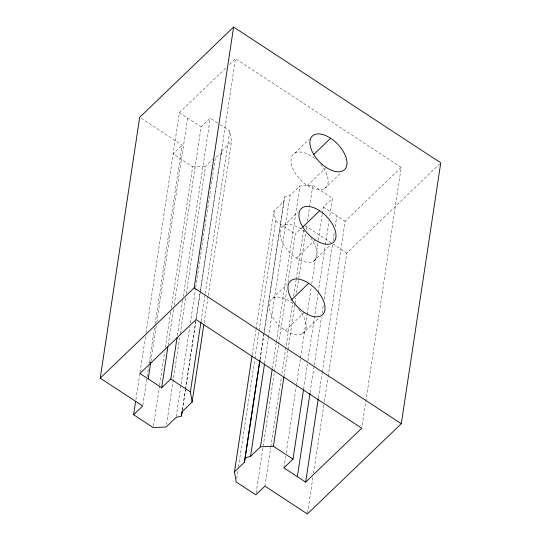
<?xml version="1.0" encoding="UTF-8"?>
<svg xmlns="http://www.w3.org/2000/svg" width="541" height="541" viewBox="0 0 541 541"><rect width="100%" height="100%" fill="white"/><g stroke="black" fill="none" stroke-linecap="round" stroke-linejoin="round"><path stroke-width="0.41" stroke-dasharray="2.71 2.03" d="M135.879 399.738L139.916 373.067M140.038 372.235L145.61 335.995M145.962 333.067L179.389 112.65L226.442 67.422M142.831 405.162L146.996 377.659M147.118 376.827L148.633 366.825M149.133 363.491L154.557 327.657M155.057 324.323L182.155 145.144L139.693 117.309M150.871 361.429L156.288 325.587M156.795 322.26L187.673 118.08M153.468 425.923L159.521 385.922M159.649 385.084L164.687 351.751M165.316 347.586L170.74 311.751M171.24 308.417L192.67 166.743L173.059 153.887L182.155 145.144M168.116 345.253L173.539 309.418M174.168 305.246L201.137 126.905L210.233 118.161L217.935 123.213M177.34 335.677L182.757 299.842M183.264 296.509L210.233 118.161M166.513 424.516L179.619 337.841M180.248 333.675L185.671 297.841M186.3 293.675L205.587 166.168L212.599 159.419M176.204 416.624L180.992 384.955M181.12 384.124L189.688 327.454M190.317 323.288L195.612 288.285M195.741 287.454L215.528 156.613L220.884 155.193L221.627 150.75L231.568 141.194L229.837 131.017L218.638 123.673M182.317 410.206L185.34 390.203M185.468 389.371L195.801 321.036M195.93 320.198L235.491 58.726L401.212 167.365L362.01 426.545M182.432 409.929L185.455 389.926M185.583 389.094L195.788 321.591M196.295 318.257L221.627 150.75M201.103 321.029L205.134 294.358M205.262 293.526L229.837 131.017M204.092 322.869L208.129 296.197M208.251 295.366L231.568 141.194M252.14 355.153L255.92 330.152M256.042 329.32L273.942 210.976L283.883 201.421L284.627 196.978L289.983 195.558L299.93 186.003L312.847 185.428L332.451 198.283L329.55 217.448M236.728 478.67L237.986 470.332M238.493 466.998L254.75 359.495M254.879 358.663L275.673 221.154L273.942 210.976M259.937 359.765L283.883 201.421M260.052 359.488L263.71 335.319M263.832 334.487L284.627 196.978M264.65 363.072L268.431 338.064M268.559 337.232L289.983 195.558M272.326 368.516L276.235 342.676M276.363 341.844L299.93 186.003M256.082 493.189L274.355 372.343M274.483 371.511L278.514 344.847M278.642 344.008L286.71 290.673M287.968 282.341L295.278 234.003L301.344 228.18M264.921 486.116L270.723 447.779M270.845 446.94L281.435 376.942M281.942 373.608L292.654 302.771M293.662 296.103L296.055 280.265M296.184 279.433L303.616 230.263M283.984 376.272L287.886 350.44M288.015 349.608L294.825 304.603M294.946 303.772L295.832 297.935M296.583 292.938L305.658 232.934M306.165 229.6L306.794 225.435M307.423 221.262L309.445 207.933M309.567 207.095L312.847 185.428M283.903 467.87L285.668 456.205M286.175 452.871L296.258 386.2M296.38 385.368L300.417 358.697M300.546 357.865L306.97 315.362M307.099 314.531L311.258 287.028M311.758 283.694L317.81 243.693M318.311 240.36L322.22 214.52M322.348 213.688L323.356 207.02L332.451 198.283M303.589 389.128L307.369 364.127M307.876 360.793L318.081 293.29M318.209 292.451L325.269 245.783M325.391 244.951L329.05 220.782M310.101 392.523L314.132 365.858M314.26 365.026L321.442 317.52M322.071 313.354L323.335 305.023M324.215 299.187L332.411 245.019M333.04 240.853L334.426 231.683M335.183 226.686L336.82 215.852M318.385 397.96L322.166 372.959M322.294 372.12L345.104 221.283L401.212 167.365M307.518 513.118L313.063 476.445M313.564 473.111L323.897 404.776M324.404 401.442L328.062 377.273M328.184 376.441L346.842 253.1L439.542 164.004M229.458 64.528L235.491 58.726M294.75 153.198L309.33 139.186M307.383 185.563L326.216 167.46M283.782 225.712L298.361 211.7M324.438 188.714L341.445 172.363M300.837 228.863L302.047 227.693M296.414 258.077L315.247 239.981M272.813 298.226L287.393 284.214M313.469 261.229L330.483 244.877M285.452 330.592L304.285 312.495M302.5 333.743L318.906 317.98M192.67 166.743L205.587 166.168M179.389 112.65L201.137 126.905M323.356 207.02L345.104 221.283M305.07 225.719L332.221 243.518M332.918 243.977L346.842 253.1M275.673 221.154L295.278 234.003M310.69 238.026A23.277 12.7 46.1 0 1 306.659 262.277A23.277 12.7 46.1 0 1 280.089 233.759A23.277 12.7 46.1 0 1 305.523 232.481M320.712 164.342A23.277 12.7 46.1 0 1 318.345 189.844A23.277 12.7 46.1 0 1 291.072 161.603A23.277 12.7 46.1 0 1 316.492 159.967M298.781 309.371A23.277 12.7 46.1 0 1 296.414 334.872A23.277 12.7 46.1 0 1 269.141 306.632A23.277 12.7 46.1 0 1 294.561 305.002"/><path stroke-width="0.81" d="M203.842 324.532L192.123 402.037L182.175 411.593L181.431 416.036L176.075 417.456L166.134 427.011L153.218 427.586L133.613 414.737L142.709 405.993L100.241 378.159L139.693 117.309L233.611 27.05L440.759 162.841L401.307 423.691L307.389 513.95L264.921 486.116L255.832 494.853L236.221 482.004L234.49 471.826L252.011 355.985M133.613 414.737L135.629 401.402M148.227 378.93L150.743 362.26M303.46 389.96L292.999 459.126L283.903 467.87L305.658 482.126L361.76 428.208L196.045 319.575L139.936 373.493L161.691 387.755L167.866 346.916M161.691 387.755L170.787 379.011L177.09 337.341M100.241 378.159L194.158 287.9L233.611 27.05M181.431 416.036L182.189 411.038M192.123 402.037L190.391 391.867L200.975 321.861M234.49 471.826L244.437 462.271L259.815 360.597M244.437 462.271L259.923 360.32M245.181 457.828L250.537 456.408L264.529 363.904M250.537 456.408L260.478 446.852L272.197 369.347M292.999 459.126L273.394 446.278L283.856 377.104M297.367 476.695L309.973 393.361M305.658 482.126L318.257 398.791M313.624 154.598L330.632 138.246A23.277 12.7 46.1 0 1 343.271 170.611A23.277 12.7 46.1 0 1 311.373 149.701A23.277 12.7 46.1 0 1 330.632 138.246M302.656 227.112L319.67 210.76A23.277 12.7 46.1 0 1 332.302 243.125A23.277 12.7 46.1 0 1 300.404 222.223A23.277 12.7 46.1 0 1 319.67 210.76M291.085 300.208L308.701 283.281A23.277 12.7 46.1 0 1 321.334 315.646A23.277 12.7 46.1 0 1 289.442 294.737A23.277 12.7 46.1 0 1 308.701 283.281M260.478 446.852L273.394 446.278M194.158 287.9L401.307 423.691M170.787 379.011L190.391 391.867"/></g></svg>
